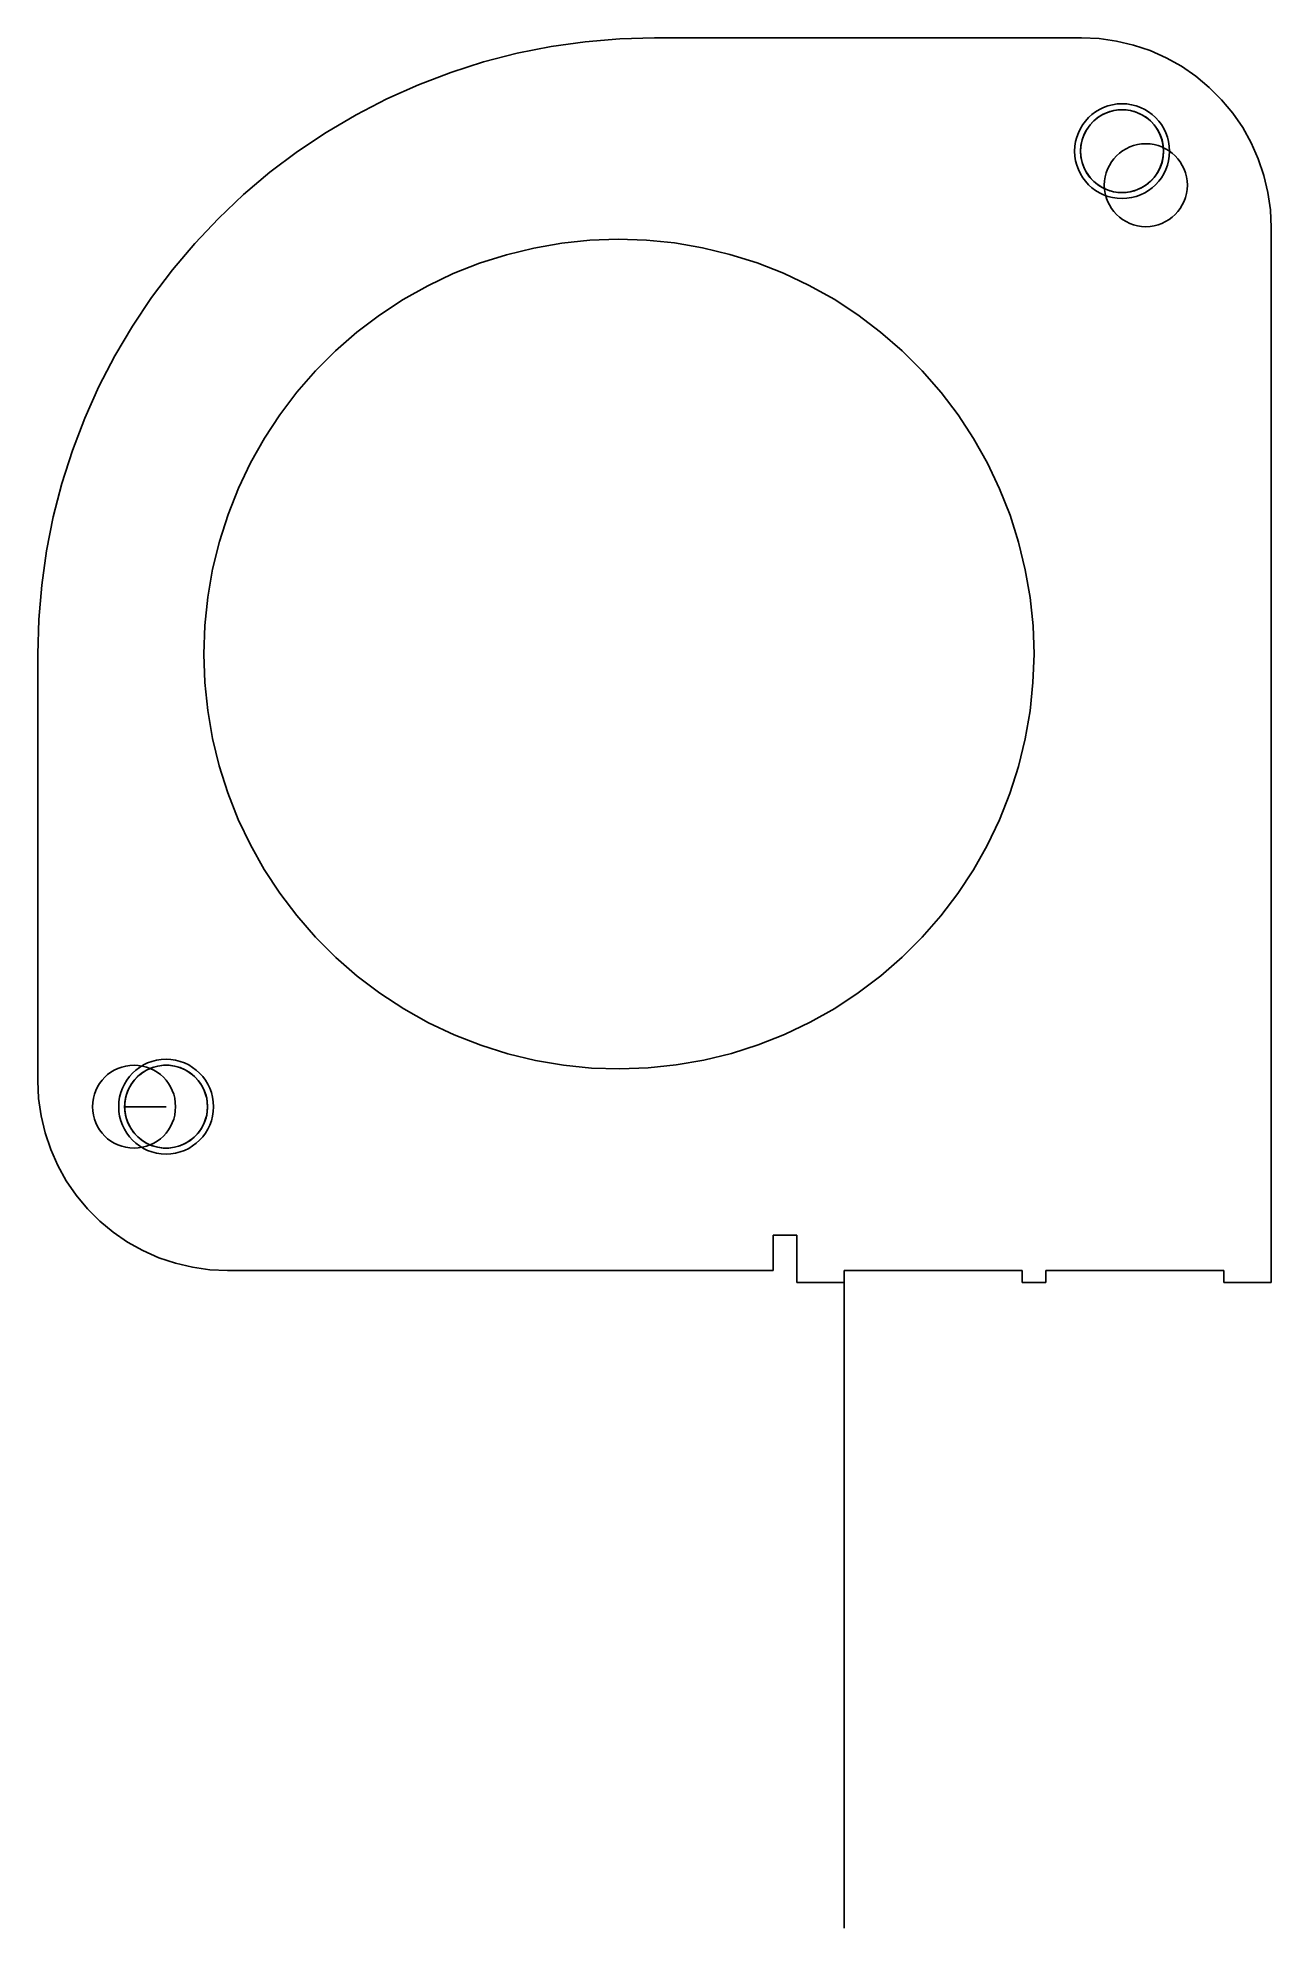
# Model space of a CAD drawing. Extents: x -31.8 to 20.2, y -28.2 to 51.5.
import ezdxf

# ---------------------------------------------------------------- set-up
doc = ezdxf.new("R2010")
doc.units = 0
doc.header["$MEASUREMENT"] = 0

msp = doc.modelspace()

# ---------------------------------------------------------------- linework, layer by layer
for p, q in [((-11.542, 50.892, -18.737), (-10.109, 51.177, -18.737)), ((-11.542, 50.892, -18.737), (-10.109, 51.177, -18.737)), ((-10.109, 51.177, -18.737), (-8.668, 51.381, -18.737)), ((-10.109, 51.177, -18.737), (-8.668, 51.381, -18.737)), ((-8.668, 51.381, -18.737), (-7.215, 51.504, -18.737)), ((-8.668, 51.381, -18.737), (-7.215, 51.504, -18.737)), ((-7.215, 51.504, -18.737), (-5.75, 51.545, -18.737)), ((-7.215, 51.504, -18.737), (-5.75, 51.545, -18.737)), ((-5.75, 51.545, -18.737), (12.25, 51.545, -18.737)), ((-5.75, 51.545, -18.737), (12.25, 51.545, -18.737)), ((12.25, 51.545, -18.737), (12.993, 51.51, -18.737)), ((12.25, 51.545, -18.737), (12.993, 51.51, -18.737)), ((12.993, 51.51, -18.737), (13.723, 51.409, -18.737)), ((12.993, 51.51, -18.737), (13.723, 51.409, -18.737)), ((13.723, 51.409, -18.737), (14.442, 51.239, -18.737)), ((13.723, 51.409, -18.737), (14.442, 51.239, -18.737)), ((14.442, 51.239, -18.737), (15.143, 51.004, -18.737)), ((14.442, 51.239, -18.737), (15.143, 51.004, -18.737)), ((-14.343, 50.084, -18.737), (-12.954, 50.528, -18.737)), ((-14.343, 50.084, -18.737), (-12.954, 50.528, -18.737)), ((-12.954, 50.528, -18.737), (-11.542, 50.892, -18.737)), ((-12.954, 50.528, -18.737), (-11.542, 50.892, -18.737)), ((15.143, 51.004, -18.737), (15.818, 50.706, -18.737)), ((15.143, 51.004, -18.737), (15.818, 50.706, -18.737)), ((15.818, 50.706, -18.737), (16.464, 50.345, -18.737)), ((15.818, 50.706, -18.737), (16.464, 50.345, -18.737)), ((16.464, 50.345, -18.737), (17.071, 49.929, -18.737)), ((16.464, 50.345, -18.737), (17.071, 49.929, -18.737)), ((-17.035, 48.969, -18.737), (-15.707, 49.563, -18.737)), ((-17.035, 48.969, -18.737), (-15.707, 49.563, -18.737)), ((-15.707, 49.563, -18.737), (-14.343, 50.084, -18.737)), ((-15.707, 49.563, -18.737), (-14.343, 50.084, -18.737)), ((17.071, 49.929, -18.737), (17.64, 49.456, -18.737)), ((17.071, 49.929, -18.737), (17.64, 49.456, -18.737)), ((17.64, 49.456, -18.737), (18.161, 48.936, -18.737)), ((17.64, 49.456, -18.737), (18.161, 48.936, -18.737)), ((-18.332, 48.299, -18.737), (-17.035, 48.969, -18.737)), ((-18.332, 48.299, -18.737), (-17.035, 48.969, -18.737)), ((18.161, 48.936, -18.737), (18.633, 48.367, -18.737)), ((18.161, 48.936, -18.737), (18.633, 48.367, -18.737)), ((-19.587, 47.558, -18.737), (-18.332, 48.299, -18.737)), ((-19.587, 47.558, -18.737), (-18.332, 48.299, -18.737)), ((12.611, 47.875, -18.737), (12.472, 47.681, -18.737)), ((12.611, 47.875, -18.737), (12.472, 47.681, -18.737)), ((12.776, 48.05, -18.737), (12.611, 47.875, -18.737)), ((12.776, 48.05, -18.737), (12.611, 47.875, -18.737)), ((12.961, 48.199, -18.737), (12.776, 48.05, -18.737)), ((12.961, 48.199, -18.737), (12.776, 48.05, -18.737)), ((13.166, 48.322, -18.737), (12.961, 48.199, -18.737)), ((13.166, 48.322, -18.737), (12.961, 48.199, -18.737)), ((13.384, 48.415, -18.737), (13.166, 48.322, -18.737)), ((13.384, 48.415, -18.737), (13.166, 48.322, -18.737)), ((13.615, 48.479, -18.737), (13.384, 48.415, -18.737)), ((13.615, 48.479, -18.737), (13.384, 48.415, -18.737)), ((13.85, 48.51, -18.737), (13.615, 48.479, -18.737)), ((13.85, 48.51, -18.737), (13.615, 48.479, -18.737)), ((14.089, 48.509, -18.737), (13.85, 48.51, -18.737)), ((14.089, 48.509, -18.737), (13.85, 48.51, -18.737)), ((14.324, 48.476, -18.737), (14.089, 48.509, -18.737)), ((14.324, 48.476, -18.737), (14.089, 48.509, -18.737)), ((14.555, 48.41, -18.737), (14.324, 48.476, -18.737)), ((14.555, 48.41, -18.737), (14.324, 48.476, -18.737)), ((14.772, 48.315, -18.737), (14.555, 48.41, -18.737)), ((14.772, 48.315, -18.737), (14.555, 48.41, -18.737)), ((14.975, 48.191, -18.737), (14.772, 48.315, -18.737)), ((14.975, 48.191, -18.737), (14.772, 48.315, -18.737)), ((15.158, 48.042, -18.737), (14.975, 48.191, -18.737)), ((15.158, 48.042, -18.737), (14.975, 48.191, -18.737)), ((15.32, 47.868, -18.737), (15.158, 48.042, -18.737)), ((15.32, 47.868, -18.737), (15.158, 48.042, -18.737)), ((15.457, 47.675, -18.737), (15.32, 47.868, -18.737)), ((15.457, 47.675, -18.737), (15.32, 47.868, -18.737)), ((18.633, 48.367, -18.737), (19.049, 47.76, -18.737)), ((18.633, 48.367, -18.737), (19.049, 47.76, -18.737)), ((-20.798, 46.749, -18.737), (-19.587, 47.558, -18.737)), ((-20.798, 46.749, -18.737), (-19.587, 47.558, -18.737)), ((12.279, 47.24, -18.737), (12.23, 47.007, -18.737)), ((12.279, 47.24, -18.737), (12.23, 47.007, -18.737)), ((12.36, 47.466, -18.737), (12.279, 47.24, -18.737)), ((12.36, 47.466, -18.737), (12.279, 47.24, -18.737)), ((12.472, 47.681, -18.737), (12.36, 47.466, -18.737)), ((12.472, 47.681, -18.737), (12.36, 47.466, -18.737)), ((15.567, 47.463, -18.737), (15.457, 47.675, -18.737)), ((15.567, 47.463, -18.737), (15.457, 47.675, -18.737)), ((15.647, 47.238, -18.737), (15.567, 47.463, -18.737)), ((15.647, 47.238, -18.737), (15.567, 47.463, -18.737)), ((15.696, 47.006, -18.737), (15.647, 47.238, -18.737)), ((15.696, 47.006, -18.737), (15.647, 47.238, -18.737)), ((19.049, 47.76, -18.737), (19.41, 47.113, -18.737)), ((19.049, 47.76, -18.737), (19.41, 47.113, -18.737)), ((19.41, 47.113, -18.737), (19.708, 46.439, -18.737)), ((19.41, 47.113, -18.737), (19.708, 46.439, -18.737)), ((-21.964, 45.871, -18.737), (-20.798, 46.749, -18.737)), ((-21.964, 45.871, -18.737), (-20.798, 46.749, -18.737)), ((12.23, 47.007, -18.737), (12.213, 46.764, -18.737)), ((12.23, 47.007, -18.737), (12.213, 46.764, -18.737)), ((12.213, 46.764, -18.737), (12.23, 46.522, -18.737)), ((12.213, 46.764, -18.737), (12.23, 46.522, -18.737)), ((12.23, 46.522, -18.737), (12.278, 46.29, -18.737)), ((12.23, 46.522, -18.737), (12.278, 46.29, -18.737)), ((12.278, 46.29, -18.737), (12.359, 46.065, -18.737)), ((12.278, 46.29, -18.737), (12.359, 46.065, -18.737)), ((15.565, 46.062, -18.737), (15.647, 46.288, -18.737)), ((15.565, 46.062, -18.737), (15.647, 46.288, -18.737)), ((15.647, 46.288, -18.737), (15.696, 46.521, -18.737)), ((15.647, 46.288, -18.737), (15.696, 46.521, -18.737)), ((15.713, 46.764, -18.737), (15.696, 47.006, -18.737)), ((15.713, 46.764, -18.737), (15.696, 47.006, -18.737)), ((15.696, 46.521, -18.737), (15.713, 46.764, -18.737)), ((15.696, 46.521, -18.737), (15.713, 46.764, -18.737)), ((19.708, 46.439, -18.737), (19.943, 45.738, -18.737)), ((19.708, 46.439, -18.737), (19.943, 45.738, -18.737)), ((-23.076, 44.932, -18.737), (-21.964, 45.871, -18.737)), ((-23.076, 44.932, -18.737), (-21.964, 45.871, -18.737)), ((12.359, 46.065, -18.737), (12.469, 45.853, -18.737)), ((12.359, 46.065, -18.737), (12.469, 45.853, -18.737)), ((12.469, 45.853, -18.737), (12.605, 45.66, -18.737)), ((12.469, 45.853, -18.737), (12.605, 45.66, -18.737)), ((12.605, 45.66, -18.737), (12.767, 45.486, -18.737)), ((12.605, 45.66, -18.737), (12.767, 45.486, -18.737)), ((12.767, 45.486, -18.737), (12.95, 45.337, -18.737)), ((12.767, 45.486, -18.737), (12.95, 45.337, -18.737)), ((14.965, 45.329, -18.737), (15.15, 45.478, -18.737)), ((14.965, 45.329, -18.737), (15.15, 45.478, -18.737)), ((15.15, 45.478, -18.737), (14.965, 45.329, -18.737)), ((15.15, 45.478, -18.737), (15.314, 45.653, -18.737)), ((15.15, 45.478, -18.737), (15.314, 45.653, -18.737)), ((15.314, 45.653, -18.737), (15.453, 45.847, -18.737)), ((15.314, 45.653, -18.737), (15.453, 45.847, -18.737)), ((15.453, 45.847, -18.737), (15.565, 46.062, -18.737)), ((15.453, 45.847, -18.737), (15.565, 46.062, -18.737)), ((19.943, 45.738, -18.737), (20.113, 45.019, -18.737)), ((19.943, 45.738, -18.737), (20.113, 45.019, -18.737)), ((-24.135, 43.93, -18.737), (-23.076, 44.932, -18.737)), ((-24.135, 43.93, -18.737), (-23.076, 44.932, -18.737)), ((12.95, 45.337, -18.737), (13.153, 45.212, -18.737)), ((12.95, 45.337, -18.737), (13.153, 45.212, -18.737)), ((13.153, 45.212, -18.737), (13.37, 45.118, -18.737)), ((13.153, 45.212, -18.737), (13.37, 45.118, -18.737)), ((13.37, 45.118, -18.737), (13.601, 45.052, -18.737)), ((13.37, 45.118, -18.737), (13.601, 45.052, -18.737)), ((13.601, 45.052, -18.737), (13.836, 45.019, -18.737)), ((13.601, 45.052, -18.737), (13.836, 45.019, -18.737)), ((13.836, 45.019, -18.737), (14.075, 45.018, -18.737)), ((13.836, 45.019, -18.737), (14.075, 45.018, -18.737)), ((14.075, 45.018, -18.737), (14.31, 45.049, -18.737)), ((14.075, 45.018, -18.737), (14.31, 45.049, -18.737)), ((14.31, 45.049, -18.737), (14.541, 45.113, -18.737)), ((14.31, 45.049, -18.737), (14.541, 45.113, -18.737)), ((14.541, 45.113, -18.737), (14.76, 45.206, -18.737)), ((14.541, 45.113, -18.737), (14.76, 45.206, -18.737)), ((14.76, 45.206, -18.737), (14.965, 45.329, -18.737)), ((14.76, 45.206, -18.737), (14.965, 45.329, -18.737)), ((20.113, 45.019, -18.737), (20.215, 44.289, -18.737)), ((20.113, 45.019, -18.737), (20.215, 44.289, -18.737)), ((-25.137, 42.871, -18.737), (-24.135, 43.93, -18.737)), ((-25.137, 42.871, -18.737), (-24.135, 43.93, -18.737)), ((20.215, 44.289, -18.737), (20.25, 43.545, -18.737)), ((20.215, 44.289, -18.737), (20.25, 43.545, -18.737)), ((20.25, 43.545, -18.737), (20.25, 3.045, -18.737)), ((20.25, 43.545, -18.737), (20.25, 3.045, -18.737)), ((-26.076, 41.759, -18.737), (-25.137, 42.871, -18.737)), ((-26.076, 41.759, -18.737), (-25.137, 42.871, -18.737)), ((-11.992, 42.396, -18.737), (-13.127, 42.034, -18.737)), ((-11.992, 42.396, -18.737), (-13.127, 42.034, -18.737)), ((-10.837, 42.679, -18.737), (-11.992, 42.396, -18.737)), ((-10.837, 42.679, -18.737), (-11.992, 42.396, -18.737)), ((-9.662, 42.884, -18.737), (-10.837, 42.679, -18.737)), ((-9.662, 42.884, -18.737), (-10.837, 42.679, -18.737)), ((-8.478, 43.008, -18.737), (-9.662, 42.884, -18.737)), ((-8.478, 43.008, -18.737), (-9.662, 42.884, -18.737)), ((-7.286, 43.05, -18.737), (-8.478, 43.008, -18.737)), ((-7.286, 43.05, -18.737), (-8.478, 43.008, -18.737)), ((-6.093, 43.012, -18.737), (-7.286, 43.05, -18.737)), ((-6.093, 43.012, -18.737), (-7.286, 43.05, -18.737)), ((-4.907, 42.893, -18.737), (-6.093, 43.012, -18.737)), ((-4.907, 42.893, -18.737), (-6.093, 43.012, -18.737)), ((-3.728, 42.692, -18.737), (-4.907, 42.893, -18.737)), ((-3.728, 42.692, -18.737), (-4.907, 42.893, -18.737)), ((-2.568, 42.412, -18.737), (-3.728, 42.692, -18.737)), ((-2.568, 42.412, -18.737), (-3.728, 42.692, -18.737)), ((-1.425, 42.052, -18.737), (-2.568, 42.412, -18.737)), ((-1.425, 42.052, -18.737), (-2.568, 42.412, -18.737)), ((-26.953, 40.593, -18.737), (-26.076, 41.759, -18.737)), ((-26.953, 40.593, -18.737), (-26.076, 41.759, -18.737)), ((-14.235, 41.597, -18.737), (-15.309, 41.085, -18.737)), ((-14.235, 41.597, -18.737), (-15.309, 41.085, -18.737)), ((-13.127, 42.034, -18.737), (-14.235, 41.597, -18.737)), ((-13.127, 42.034, -18.737), (-14.235, 41.597, -18.737)), ((-0.31, 41.616, -18.737), (-1.425, 42.052, -18.737)), ((-0.31, 41.616, -18.737), (-1.425, 42.052, -18.737)), ((0.772, 41.103, -18.737), (-0.31, 41.616, -18.737)), ((0.772, 41.103, -18.737), (-0.31, 41.616, -18.737)), ((-15.309, 41.085, -18.737), (-16.348, 40.5, -18.737)), ((-15.309, 41.085, -18.737), (-16.348, 40.5, -18.737)), ((1.82, 40.516, -18.737), (0.772, 41.103, -18.737)), ((1.82, 40.516, -18.737), (0.772, 41.103, -18.737)), ((-27.763, 39.383, -18.737), (-26.953, 40.593, -18.737)), ((-27.763, 39.383, -18.737), (-26.953, 40.593, -18.737)), ((-16.348, 40.5, -18.737), (-17.343, 39.847, -18.737)), ((-16.348, 40.5, -18.737), (-17.343, 39.847, -18.737)), ((2.823, 39.86, -18.737), (1.82, 40.516, -18.737)), ((2.823, 39.86, -18.737), (1.82, 40.516, -18.737)), ((-28.503, 38.127, -18.737), (-27.763, 39.383, -18.737)), ((-28.503, 38.127, -18.737), (-27.763, 39.383, -18.737)), ((-18.295, 39.125, -18.737), (-19.194, 38.341, -18.737)), ((-18.295, 39.125, -18.737), (-19.194, 38.341, -18.737)), ((-17.343, 39.847, -18.737), (-18.295, 39.125, -18.737)), ((-17.343, 39.847, -18.737), (-18.295, 39.125, -18.737)), ((3.783, 39.134, -18.737), (2.823, 39.86, -18.737)), ((3.783, 39.134, -18.737), (2.823, 39.86, -18.737)), ((4.689, 38.346, -18.737), (3.783, 39.134, -18.737)), ((4.689, 38.346, -18.737), (3.783, 39.134, -18.737)), ((-19.194, 38.341, -18.737), (-20.04, 37.494, -18.737)), ((-19.194, 38.341, -18.737), (-20.04, 37.494, -18.737)), ((5.54, 37.493, -18.737), (4.689, 38.346, -18.737)), ((5.54, 37.493, -18.737), (4.689, 38.346, -18.737)), ((-29.174, 36.831, -18.737), (-28.503, 38.127, -18.737)), ((-29.174, 36.831, -18.737), (-28.503, 38.127, -18.737)), ((-20.04, 37.494, -18.737), (-20.827, 36.592, -18.737)), ((-20.04, 37.494, -18.737), (-20.827, 36.592, -18.737)), ((6.332, 36.585, -18.737), (5.54, 37.493, -18.737)), ((6.332, 36.585, -18.737), (5.54, 37.493, -18.737)), ((-29.768, 35.502, -18.737), (-29.174, 36.831, -18.737)), ((-29.768, 35.502, -18.737), (-29.174, 36.831, -18.737)), ((-20.827, 36.592, -18.737), (-21.545, 35.647, -18.737)), ((-20.827, 36.592, -18.737), (-21.545, 35.647, -18.737)), ((7.052, 35.635, -18.737), (6.332, 36.585, -18.737)), ((7.052, 35.635, -18.737), (6.332, 36.585, -18.737)), ((-30.289, 34.138, -18.737), (-29.768, 35.502, -18.737)), ((-30.289, 34.138, -18.737), (-29.768, 35.502, -18.737)), ((-21.545, 35.647, -18.737), (-22.195, 34.656, -18.737)), ((-21.545, 35.647, -18.737), (-22.195, 34.656, -18.737)), ((7.704, 34.64, -18.737), (7.052, 35.635, -18.737)), ((7.704, 34.64, -18.737), (7.052, 35.635, -18.737)), ((-22.195, 34.656, -18.737), (-22.777, 33.624, -18.737)), ((-22.195, 34.656, -18.737), (-22.777, 33.624, -18.737)), ((8.286, 33.604, -18.737), (7.704, 34.64, -18.737)), ((8.286, 33.604, -18.737), (7.704, 34.64, -18.737)), ((-30.732, 32.75, -18.737), (-30.289, 34.138, -18.737)), ((-30.732, 32.75, -18.737), (-30.289, 34.138, -18.737)), ((-22.777, 33.624, -18.737), (-23.291, 32.546, -18.737)), ((-22.777, 33.624, -18.737), (-23.291, 32.546, -18.737)), ((8.8, 32.523, -18.737), (8.286, 33.604, -18.737)), ((8.8, 32.523, -18.737), (8.286, 33.604, -18.737)), ((-31.097, 31.337, -18.737), (-30.732, 32.75, -18.737)), ((-31.097, 31.337, -18.737), (-30.732, 32.75, -18.737)), ((-23.291, 32.546, -18.737), (-23.732, 31.434, -18.737)), ((-23.291, 32.546, -18.737), (-23.732, 31.434, -18.737)), ((9.239, 31.411, -18.737), (8.8, 32.523, -18.737)), ((9.239, 31.411, -18.737), (8.8, 32.523, -18.737)), ((-31.382, 29.904, -18.737), (-31.097, 31.337, -18.737)), ((-31.382, 29.904, -18.737), (-31.097, 31.337, -18.737)), ((-23.732, 31.434, -18.737), (-24.095, 30.295, -18.737)), ((-23.732, 31.434, -18.737), (-24.095, 30.295, -18.737)), ((9.6, 30.272, -18.737), (9.239, 31.411, -18.737)), ((9.6, 30.272, -18.737), (9.239, 31.411, -18.737)), ((-31.586, 28.463, -18.737), (-31.382, 29.904, -18.737)), ((-31.586, 28.463, -18.737), (-31.382, 29.904, -18.737)), ((-24.095, 30.295, -18.737), (-24.381, 29.127, -18.737)), ((-24.095, 30.295, -18.737), (-24.381, 29.127, -18.737)), ((9.884, 29.107, -18.737), (9.6, 30.272, -18.737)), ((9.884, 29.107, -18.737), (9.6, 30.272, -18.737)), ((-24.381, 29.127, -18.737), (-24.585, 27.948, -18.737)), ((-24.381, 29.127, -18.737), (-24.585, 27.948, -18.737)), ((10.087, 27.933, -18.737), (9.884, 29.107, -18.737)), ((10.087, 27.933, -18.737), (9.884, 29.107, -18.737)), ((-31.709, 27.01, -18.737), (-31.586, 28.463, -18.737)), ((-31.709, 27.01, -18.737), (-31.586, 28.463, -18.737)), ((-24.585, 27.948, -18.737), (-24.708, 26.757, -18.737)), ((-24.585, 27.948, -18.737), (-24.708, 26.757, -18.737)), ((10.208, 26.748, -18.737), (10.087, 27.933, -18.737)), ((10.208, 26.748, -18.737), (10.087, 27.933, -18.737)), ((-31.75, 25.545, -18.737), (-31.709, 27.01, -18.737)), ((-31.75, 25.545, -18.737), (-31.709, 27.01, -18.737)), ((-24.708, 26.757, -18.737), (-24.75, 25.551, -18.737)), ((-24.708, 26.757, -18.737), (-24.75, 25.551, -18.737)), ((10.25, 25.551, -18.737), (10.208, 26.748, -18.737)), ((10.25, 25.551, -18.737), (10.208, 26.748, -18.737)), ((-31.75, 7.545, -18.737), (-31.75, 25.545, -18.737)), ((-31.75, 7.545, -18.737), (-31.75, 25.545, -18.737)), ((-24.75, 25.551, -18.737), (-24.709, 24.354, -18.737)), ((-24.75, 25.551, -18.737), (-24.709, 24.354, -18.737)), ((10.207, 24.345, -18.737), (10.25, 25.551, -18.737)), ((10.207, 24.345, -18.737), (10.25, 25.551, -18.737)), ((-24.709, 24.354, -18.737), (-24.588, 23.169, -18.737)), ((-24.709, 24.354, -18.737), (-24.588, 23.169, -18.737)), ((10.084, 23.153, -18.737), (10.207, 24.345, -18.737)), ((10.084, 23.153, -18.737), (10.207, 24.345, -18.737)), ((-24.588, 23.169, -18.737), (-24.385, 21.994, -18.737)), ((-24.588, 23.169, -18.737), (-24.385, 21.994, -18.737)), ((9.88, 21.974, -18.737), (10.084, 23.153, -18.737)), ((9.88, 21.974, -18.737), (10.084, 23.153, -18.737)), ((-24.385, 21.994, -18.737), (-24.101, 20.83, -18.737)), ((-24.385, 21.994, -18.737), (-24.101, 20.83, -18.737)), ((9.594, 20.807, -18.737), (9.88, 21.974, -18.737)), ((9.594, 20.807, -18.737), (9.88, 21.974, -18.737)), ((-24.101, 20.83, -18.737), (-23.74, 19.691, -18.737)), ((-24.101, 20.83, -18.737), (-23.74, 19.691, -18.737)), ((9.231, 19.667, -18.737), (9.594, 20.807, -18.737)), ((9.231, 19.667, -18.737), (9.594, 20.807, -18.737)), ((-23.74, 19.691, -18.737), (-23.301, 18.578, -18.737)), ((-23.74, 19.691, -18.737), (-23.301, 18.578, -18.737)), ((8.79, 18.555, -18.737), (9.231, 19.667, -18.737)), ((8.79, 18.555, -18.737), (9.231, 19.667, -18.737)), ((-23.301, 18.578, -18.737), (-22.787, 17.498, -18.737)), ((-23.301, 18.578, -18.737), (-22.787, 17.498, -18.737)), ((8.276, 17.478, -18.737), (8.79, 18.555, -18.737)), ((8.276, 17.478, -18.737), (8.79, 18.555, -18.737)), ((-22.787, 17.498, -18.737), (-22.205, 16.462, -18.737)), ((-22.787, 17.498, -18.737), (-22.205, 16.462, -18.737)), ((7.694, 16.445, -18.737), (8.276, 17.478, -18.737)), ((7.694, 16.445, -18.737), (8.276, 17.478, -18.737)), ((-22.205, 16.462, -18.737), (-21.553, 15.466, -18.737)), ((-22.205, 16.462, -18.737), (-21.553, 15.466, -18.737)), ((7.044, 15.454, -18.737), (7.694, 16.445, -18.737)), ((7.044, 15.454, -18.737), (7.694, 16.445, -18.737)), ((-21.553, 15.466, -18.737), (-20.833, 14.516, -18.737)), ((-21.553, 15.466, -18.737), (-20.833, 14.516, -18.737)), ((6.326, 14.509, -18.737), (7.044, 15.454, -18.737)), ((6.326, 14.509, -18.737), (7.044, 15.454, -18.737)), ((-20.833, 14.516, -18.737), (-20.041, 13.608, -18.737)), ((-20.833, 14.516, -18.737), (-20.041, 13.608, -18.737)), ((5.539, 13.607, -18.737), (6.326, 14.509, -18.737)), ((5.539, 13.607, -18.737), (6.326, 14.509, -18.737)), ((-20.041, 13.608, -18.737), (-19.189, 12.756, -18.737)), ((-20.041, 13.608, -18.737), (-19.189, 12.756, -18.737)), ((4.693, 12.76, -18.737), (5.539, 13.607, -18.737)), ((4.693, 12.76, -18.737), (5.539, 13.607, -18.737)), ((3.794, 11.976, -18.737), (4.693, 12.76, -18.737)), ((3.794, 11.976, -18.737), (4.693, 12.76, -18.737)), ((-19.189, 12.756, -18.737), (-18.284, 11.967, -18.737)), ((-19.189, 12.756, -18.737), (-18.284, 11.967, -18.737)), ((-18.284, 11.967, -18.737), (-17.324, 11.241, -18.737)), ((-18.284, 11.967, -18.737), (-17.324, 11.241, -18.737)), ((2.842, 11.254, -18.737), (3.794, 11.976, -18.737)), ((2.842, 11.254, -18.737), (3.794, 11.976, -18.737)), ((-17.324, 11.241, -18.737), (-16.321, 10.585, -18.737)), ((-17.324, 11.241, -18.737), (-16.321, 10.585, -18.737)), ((1.848, 10.602, -18.737), (2.842, 11.254, -18.737)), ((1.848, 10.602, -18.737), (2.842, 11.254, -18.737)), ((-16.321, 10.585, -18.737), (-15.273, 9.998, -18.737)), ((-16.321, 10.585, -18.737), (-15.273, 9.998, -18.737)), ((0.808, 10.017, -18.737), (1.848, 10.602, -18.737)), ((0.808, 10.017, -18.737), (1.848, 10.602, -18.737)), ((-15.273, 9.998, -18.737), (-14.19, 9.486, -18.737)), ((-15.273, 9.998, -18.737), (-14.19, 9.486, -18.737)), ((-0.266, 9.505, -18.737), (0.808, 10.017, -18.737)), ((-0.266, 9.505, -18.737), (0.808, 10.017, -18.737)), ((-14.19, 9.486, -18.737), (-13.076, 9.049, -18.737)), ((-14.19, 9.486, -18.737), (-13.076, 9.049, -18.737)), ((-13.076, 9.049, -18.737), (-11.933, 8.689, -18.737)), ((-13.076, 9.049, -18.737), (-11.933, 8.689, -18.737)), ((-2.509, 8.705, -18.737), (-1.373, 9.067, -18.737)), ((-2.509, 8.705, -18.737), (-1.373, 9.067, -18.737)), ((-1.373, 9.067, -18.737), (-0.266, 9.505, -18.737)), ((-1.373, 9.067, -18.737), (-0.266, 9.505, -18.737)), ((-27.139, 8.017, -18.737), (-27.344, 7.894, -18.737)), ((-27.139, 8.017, -18.737), (-27.344, 7.894, -18.737)), ((-26.921, 8.11, -18.737), (-27.139, 8.017, -18.737)), ((-26.921, 8.11, -18.737), (-27.139, 8.017, -18.737)), ((-26.69, 8.174, -18.737), (-26.921, 8.11, -18.737)), ((-26.69, 8.174, -18.737), (-26.921, 8.11, -18.737)), ((-26.455, 8.205, -18.737), (-26.69, 8.174, -18.737)), ((-26.455, 8.205, -18.737), (-26.69, 8.174, -18.737)), ((-26.216, 8.204, -18.737), (-26.455, 8.205, -18.737)), ((-26.216, 8.204, -18.737), (-26.455, 8.205, -18.737)), ((-25.981, 8.171, -18.737), (-26.216, 8.204, -18.737)), ((-25.981, 8.171, -18.737), (-26.216, 8.204, -18.737)), ((-25.75, 8.105, -18.737), (-25.981, 8.171, -18.737)), ((-25.75, 8.105, -18.737), (-25.981, 8.171, -18.737)), ((-25.533, 8.01, -18.737), (-25.75, 8.105, -18.737)), ((-25.533, 8.01, -18.737), (-25.75, 8.105, -18.737)), ((-25.33, 7.886, -18.737), (-25.533, 8.01, -18.737)), ((-25.33, 7.886, -18.737), (-25.533, 8.01, -18.737)), ((-11.933, 8.689, -18.737), (-10.773, 8.409, -18.737)), ((-11.933, 8.689, -18.737), (-10.773, 8.409, -18.737)), ((-10.773, 8.409, -18.737), (-9.594, 8.209, -18.737)), ((-10.773, 8.409, -18.737), (-9.594, 8.209, -18.737)), ((-9.594, 8.209, -18.737), (-8.408, 8.089, -18.737)), ((-9.594, 8.209, -18.737), (-8.408, 8.089, -18.737)), ((-8.408, 8.089, -18.737), (-7.215, 8.051, -18.737)), ((-8.408, 8.089, -18.737), (-7.215, 8.051, -18.737)), ((-7.215, 8.051, -18.737), (-6.023, 8.094, -18.737)), ((-7.215, 8.051, -18.737), (-6.023, 8.094, -18.737)), ((-6.023, 8.094, -18.737), (-4.839, 8.218, -18.737)), ((-6.023, 8.094, -18.737), (-4.839, 8.218, -18.737)), ((-4.839, 8.218, -18.737), (-3.664, 8.422, -18.737)), ((-4.839, 8.218, -18.737), (-3.664, 8.422, -18.737)), ((-3.664, 8.422, -18.737), (-2.509, 8.705, -18.737)), ((-3.664, 8.422, -18.737), (-2.509, 8.705, -18.737)), ((-31.715, 6.802, -18.737), (-31.75, 7.545, -18.737)), ((-31.715, 6.802, -18.737), (-31.75, 7.545, -18.737)), ((-27.833, 7.376, -18.737), (-27.945, 7.161, -18.737)), ((-27.833, 7.376, -18.737), (-27.945, 7.161, -18.737)), ((-27.694, 7.57, -18.737), (-27.833, 7.376, -18.737)), ((-27.694, 7.57, -18.737), (-27.833, 7.376, -18.737)), ((-27.529, 7.745, -18.737), (-27.694, 7.57, -18.737)), ((-27.529, 7.745, -18.737), (-27.694, 7.57, -18.737)), ((-27.344, 7.894, -18.737), (-27.529, 7.745, -18.737)), ((-27.344, 7.894, -18.737), (-27.529, 7.745, -18.737)), ((-25.147, 7.737, -18.737), (-25.33, 7.886, -18.737)), ((-25.147, 7.737, -18.737), (-25.33, 7.886, -18.737)), ((-24.985, 7.563, -18.737), (-25.147, 7.737, -18.737)), ((-24.985, 7.563, -18.737), (-25.147, 7.737, -18.737)), ((-24.848, 7.37, -18.737), (-24.985, 7.563, -18.737)), ((-24.848, 7.37, -18.737), (-24.985, 7.563, -18.737)), ((-24.738, 7.157, -18.737), (-24.848, 7.37, -18.737)), ((-24.738, 7.157, -18.737), (-24.848, 7.37, -18.737)), ((-31.614, 6.072, -18.737), (-31.715, 6.802, -18.737)), ((-31.614, 6.072, -18.737), (-31.715, 6.802, -18.737)), ((-28.075, 6.701, -18.737), (-28.092, 6.459, -18.737)), ((-28.075, 6.701, -18.737), (-28.092, 6.459, -18.737)), ((-28.092, 6.459, -18.737), (-28.075, 6.217, -18.737)), ((-28.092, 6.459, -18.737), (-28.075, 6.217, -18.737)), ((-26.342, 6.459, -18.737), (-28.092, 6.459, -18.737)), ((-28.026, 6.935, -18.737), (-28.075, 6.701, -18.737)), ((-28.026, 6.935, -18.737), (-28.075, 6.701, -18.737)), ((-27.945, 7.161, -18.737), (-28.026, 6.935, -18.737)), ((-27.945, 7.161, -18.737), (-28.026, 6.935, -18.737)), ((-24.658, 6.933, -18.737), (-24.738, 7.157, -18.737)), ((-24.658, 6.933, -18.737), (-24.738, 7.157, -18.737)), ((-24.61, 6.701, -18.737), (-24.658, 6.933, -18.737)), ((-24.61, 6.701, -18.737), (-24.658, 6.933, -18.737)), ((-24.592, 6.459, -18.737), (-24.61, 6.701, -18.737)), ((-24.592, 6.459, -18.737), (-24.61, 6.701, -18.737)), ((-24.609, 6.216, -18.737), (-24.592, 6.459, -18.737)), ((-24.609, 6.216, -18.737), (-24.592, 6.459, -18.737)), ((-31.444, 5.353, -18.737), (-31.614, 6.072, -18.737)), ((-31.444, 5.353, -18.737), (-31.614, 6.072, -18.737)), ((-28.075, 6.217, -18.737), (-28.027, 5.985, -18.737)), ((-28.075, 6.217, -18.737), (-28.027, 5.985, -18.737)), ((-28.027, 5.985, -18.737), (-27.947, 5.76, -18.737)), ((-28.027, 5.985, -18.737), (-27.947, 5.76, -18.737)), ((-27.947, 5.76, -18.737), (-27.836, 5.548, -18.737)), ((-27.947, 5.76, -18.737), (-27.836, 5.548, -18.737)), ((-24.852, 5.542, -18.737), (-24.74, 5.756, -18.737)), ((-24.852, 5.542, -18.737), (-24.74, 5.756, -18.737)), ((-24.74, 5.756, -18.737), (-24.658, 5.983, -18.737)), ((-24.74, 5.756, -18.737), (-24.658, 5.983, -18.737)), ((-24.658, 5.983, -18.737), (-24.609, 6.216, -18.737)), ((-24.658, 5.983, -18.737), (-24.609, 6.216, -18.737)), ((-31.209, 4.652, -18.737), (-31.444, 5.353, -18.737)), ((-31.209, 4.652, -18.737), (-31.444, 5.353, -18.737)), ((-27.836, 5.548, -18.737), (-27.7, 5.355, -18.737)), ((-27.836, 5.548, -18.737), (-27.7, 5.355, -18.737)), ((-27.7, 5.355, -18.737), (-27.538, 5.181, -18.737)), ((-27.7, 5.355, -18.737), (-27.538, 5.181, -18.737)), ((-27.538, 5.181, -18.737), (-27.355, 5.032, -18.737)), ((-27.538, 5.181, -18.737), (-27.355, 5.032, -18.737)), ((-27.355, 5.032, -18.737), (-27.152, 4.907, -18.737)), ((-27.355, 5.032, -18.737), (-27.152, 4.907, -18.737)), ((-27.152, 4.907, -18.737), (-26.935, 4.812, -18.737)), ((-27.152, 4.907, -18.737), (-26.935, 4.812, -18.737)), ((-26.935, 4.812, -18.737), (-26.704, 4.747, -18.737)), ((-26.935, 4.812, -18.737), (-26.704, 4.747, -18.737)), ((-25.995, 4.744, -18.737), (-25.764, 4.808, -18.737)), ((-25.995, 4.744, -18.737), (-25.764, 4.808, -18.737)), ((-25.764, 4.808, -18.737), (-25.546, 4.901, -18.737)), ((-25.764, 4.808, -18.737), (-25.546, 4.901, -18.737)), ((-25.546, 4.901, -18.737), (-25.341, 5.024, -18.737)), ((-25.546, 4.901, -18.737), (-25.341, 5.024, -18.737)), ((-25.341, 5.024, -18.737), (-25.155, 5.173, -18.737)), ((-25.341, 5.024, -18.737), (-25.155, 5.173, -18.737)), ((-25.155, 5.173, -18.737), (-24.991, 5.348, -18.737)), ((-25.155, 5.173, -18.737), (-24.991, 5.348, -18.737)), ((-24.991, 5.348, -18.737), (-24.852, 5.542, -18.737)), ((-24.991, 5.348, -18.737), (-24.852, 5.542, -18.737)), ((-30.91, 3.978, -18.737), (-31.209, 4.652, -18.737)), ((-30.91, 3.978, -18.737), (-31.209, 4.652, -18.737)), ((-26.704, 4.747, -18.737), (-26.469, 4.714, -18.737)), ((-26.704, 4.747, -18.737), (-26.469, 4.714, -18.737)), ((-26.469, 4.714, -18.737), (-26.23, 4.713, -18.737)), ((-26.469, 4.714, -18.737), (-26.23, 4.713, -18.737)), ((-26.23, 4.713, -18.737), (-25.995, 4.744, -18.737)), ((-26.23, 4.713, -18.737), (-25.995, 4.744, -18.737)), ((-30.55, 3.331, -18.737), (-30.91, 3.978, -18.737)), ((-30.55, 3.331, -18.737), (-30.91, 3.978, -18.737)), ((-30.134, 2.724, -18.737), (-30.55, 3.331, -18.737)), ((-30.134, 2.724, -18.737), (-30.55, 3.331, -18.737)), ((-29.661, 2.155, -18.737), (-30.134, 2.724, -18.737)), ((-29.661, 2.155, -18.737), (-30.134, 2.724, -18.737)), ((20.25, 3.045, -18.737), (20.25, 1.045, -18.737)), ((20.25, 3.045, -18.737), (20.25, 1.045, -18.737)), ((-29.141, 1.635, -18.737), (-29.661, 2.155, -18.737)), ((-29.141, 1.635, -18.737), (-29.661, 2.155, -18.737)), ((-28.572, 1.162, -18.737), (-29.141, 1.635, -18.737)), ((-28.572, 1.162, -18.737), (-29.141, 1.635, -18.737)), ((-27.965, 0.746, -18.737), (-28.572, 1.162, -18.737)), ((-27.965, 0.746, -18.737), (-28.572, 1.162, -18.737)), ((-0.75, -0.455, -18.737), (-0.75, 1.045, -18.737)), ((-0.75, 1.045, -18.737), (0.25, 1.045, -18.737)), ((-0.75, -0.455, -18.737), (-0.75, 1.045, -18.737)), ((-0.75, 1.045, -18.737), (0.25, 1.045, -18.737)), ((0.25, 1.045, -18.737), (0.25, -0.955, -18.737)), ((0.25, 1.045, -18.737), (0.25, -0.955, -18.737)), ((20.25, 1.045, -18.737), (20.25, -0.955, -18.737)), ((20.25, 1.045, -18.737), (20.25, -0.955, -18.737)), ((-27.318, 0.385, -18.737), (-27.965, 0.746, -18.737)), ((-27.318, 0.385, -18.737), (-27.965, 0.746, -18.737)), ((-26.644, 0.087, -18.737), (-27.318, 0.385, -18.737)), ((-26.644, 0.087, -18.737), (-27.318, 0.385, -18.737)), ((-25.943, -0.148, -18.737), (-26.644, 0.087, -18.737)), ((-25.943, -0.148, -18.737), (-26.644, 0.087, -18.737)), ((-25.224, -0.318, -18.737), (-25.943, -0.148, -18.737)), ((-25.224, -0.318, -18.737), (-25.943, -0.148, -18.737)), ((-24.494, -0.419, -18.737), (-25.224, -0.318, -18.737)), ((-24.494, -0.419, -18.737), (-25.224, -0.318, -18.737)), ((-23.75, -0.455, -18.737), (-24.494, -0.419, -18.737)), ((-23.75, -0.455, -18.737), (-24.494, -0.419, -18.737)), ((-0.75, -0.455, -18.737), (-23.75, -0.455, -18.737)), ((-0.75, -0.455, -18.737), (-23.75, -0.455, -18.737)), ((2.25, -0.455, -18.737), (2.25, -13.98, -18.737)), ((2.25, -0.455, -5.831), (2.25, -0.455, -18.737)), ((2.25, -0.455, -18.737), (2.25, -0.955, -18.737)), ((9.75, -0.455, -18.737), (2.25, -0.455, -18.737)), ((2.25, -0.455, -18.737), (2.25, -0.955, -18.737)), ((9.75, -0.455, -18.737), (2.25, -0.455, -18.737)), ((9.75, -0.455, -18.737), (9.75, -0.955, -18.737)), ((9.75, -0.455, -18.737), (9.75, -0.955, -18.737)), ((18.25, -0.455, -18.737), (10.75, -0.455, -18.737)), ((10.75, -0.455, -18.737), (10.75, -0.955, -18.737)), ((18.25, -0.455, -18.737), (10.75, -0.455, -18.737)), ((10.75, -0.455, -18.737), (10.75, -0.955, -18.737)), ((18.25, -0.455, -18.737), (18.25, -0.955, -18.737)), ((18.25, -0.455, -18.737), (18.25, -0.955, -18.737)), ((0.25, -0.955, -18.737), (2.25, -0.955, -18.737)), ((0.25, -0.955, -18.737), (2.25, -0.955, -18.737)), ((9.75, -0.955, -18.737), (10.75, -0.955, -18.737)), ((9.75, -0.955, -18.737), (10.75, -0.955, -18.737)), ((18.25, -0.955, -18.737), (20.25, -0.955, -18.737)), ((18.25, -0.955, -18.737), (20.25, -0.955, -18.737)), ((2.25, -26.195, 4.752), (2.25, -13.98, -18.737)), ((2.25, -26.195, 18.387), (2.25, -26.195, 19.029)), ((2.25, -28.195, 19.029), (2.25, -26.195, 19.029)), ((2.25, -28.195, 15.029), (2.25, -26.195, 15.029)), ((2.25, -26.195, 4.752), (2.25, -26.195, 15.029)), ((2.25, -28.195, 15.029), (2.25, -28.195, 19.029))]:
    msp.add_line(p, q)
for centre, radius in [((13.963, 46.764, -18.737), 2), ((13.963, 46.764, -18.737), 1.746), ((14.965, 45.329, -18.737), 1.75), ((-27.694, 6.459, -18.737), 1.75), ((-26.342, 6.459, -18.737), 2), ((-26.342, 6.459, -18.737), 1.746)]:
    msp.add_circle(centre, radius)
at = {"extrusion": (1, 0, 0)}
for centre, radius, start, end in [((9.477, 27.288, 2.25), 34.576, 201.47989, 253.30809), ((-28.16, 13.053, 2.25), 5.684, 16.07749, 69.769)]:
    msp.add_arc(centre, radius, start, end, dxfattribs=at)

doc.saveas('drawing.dxf')
